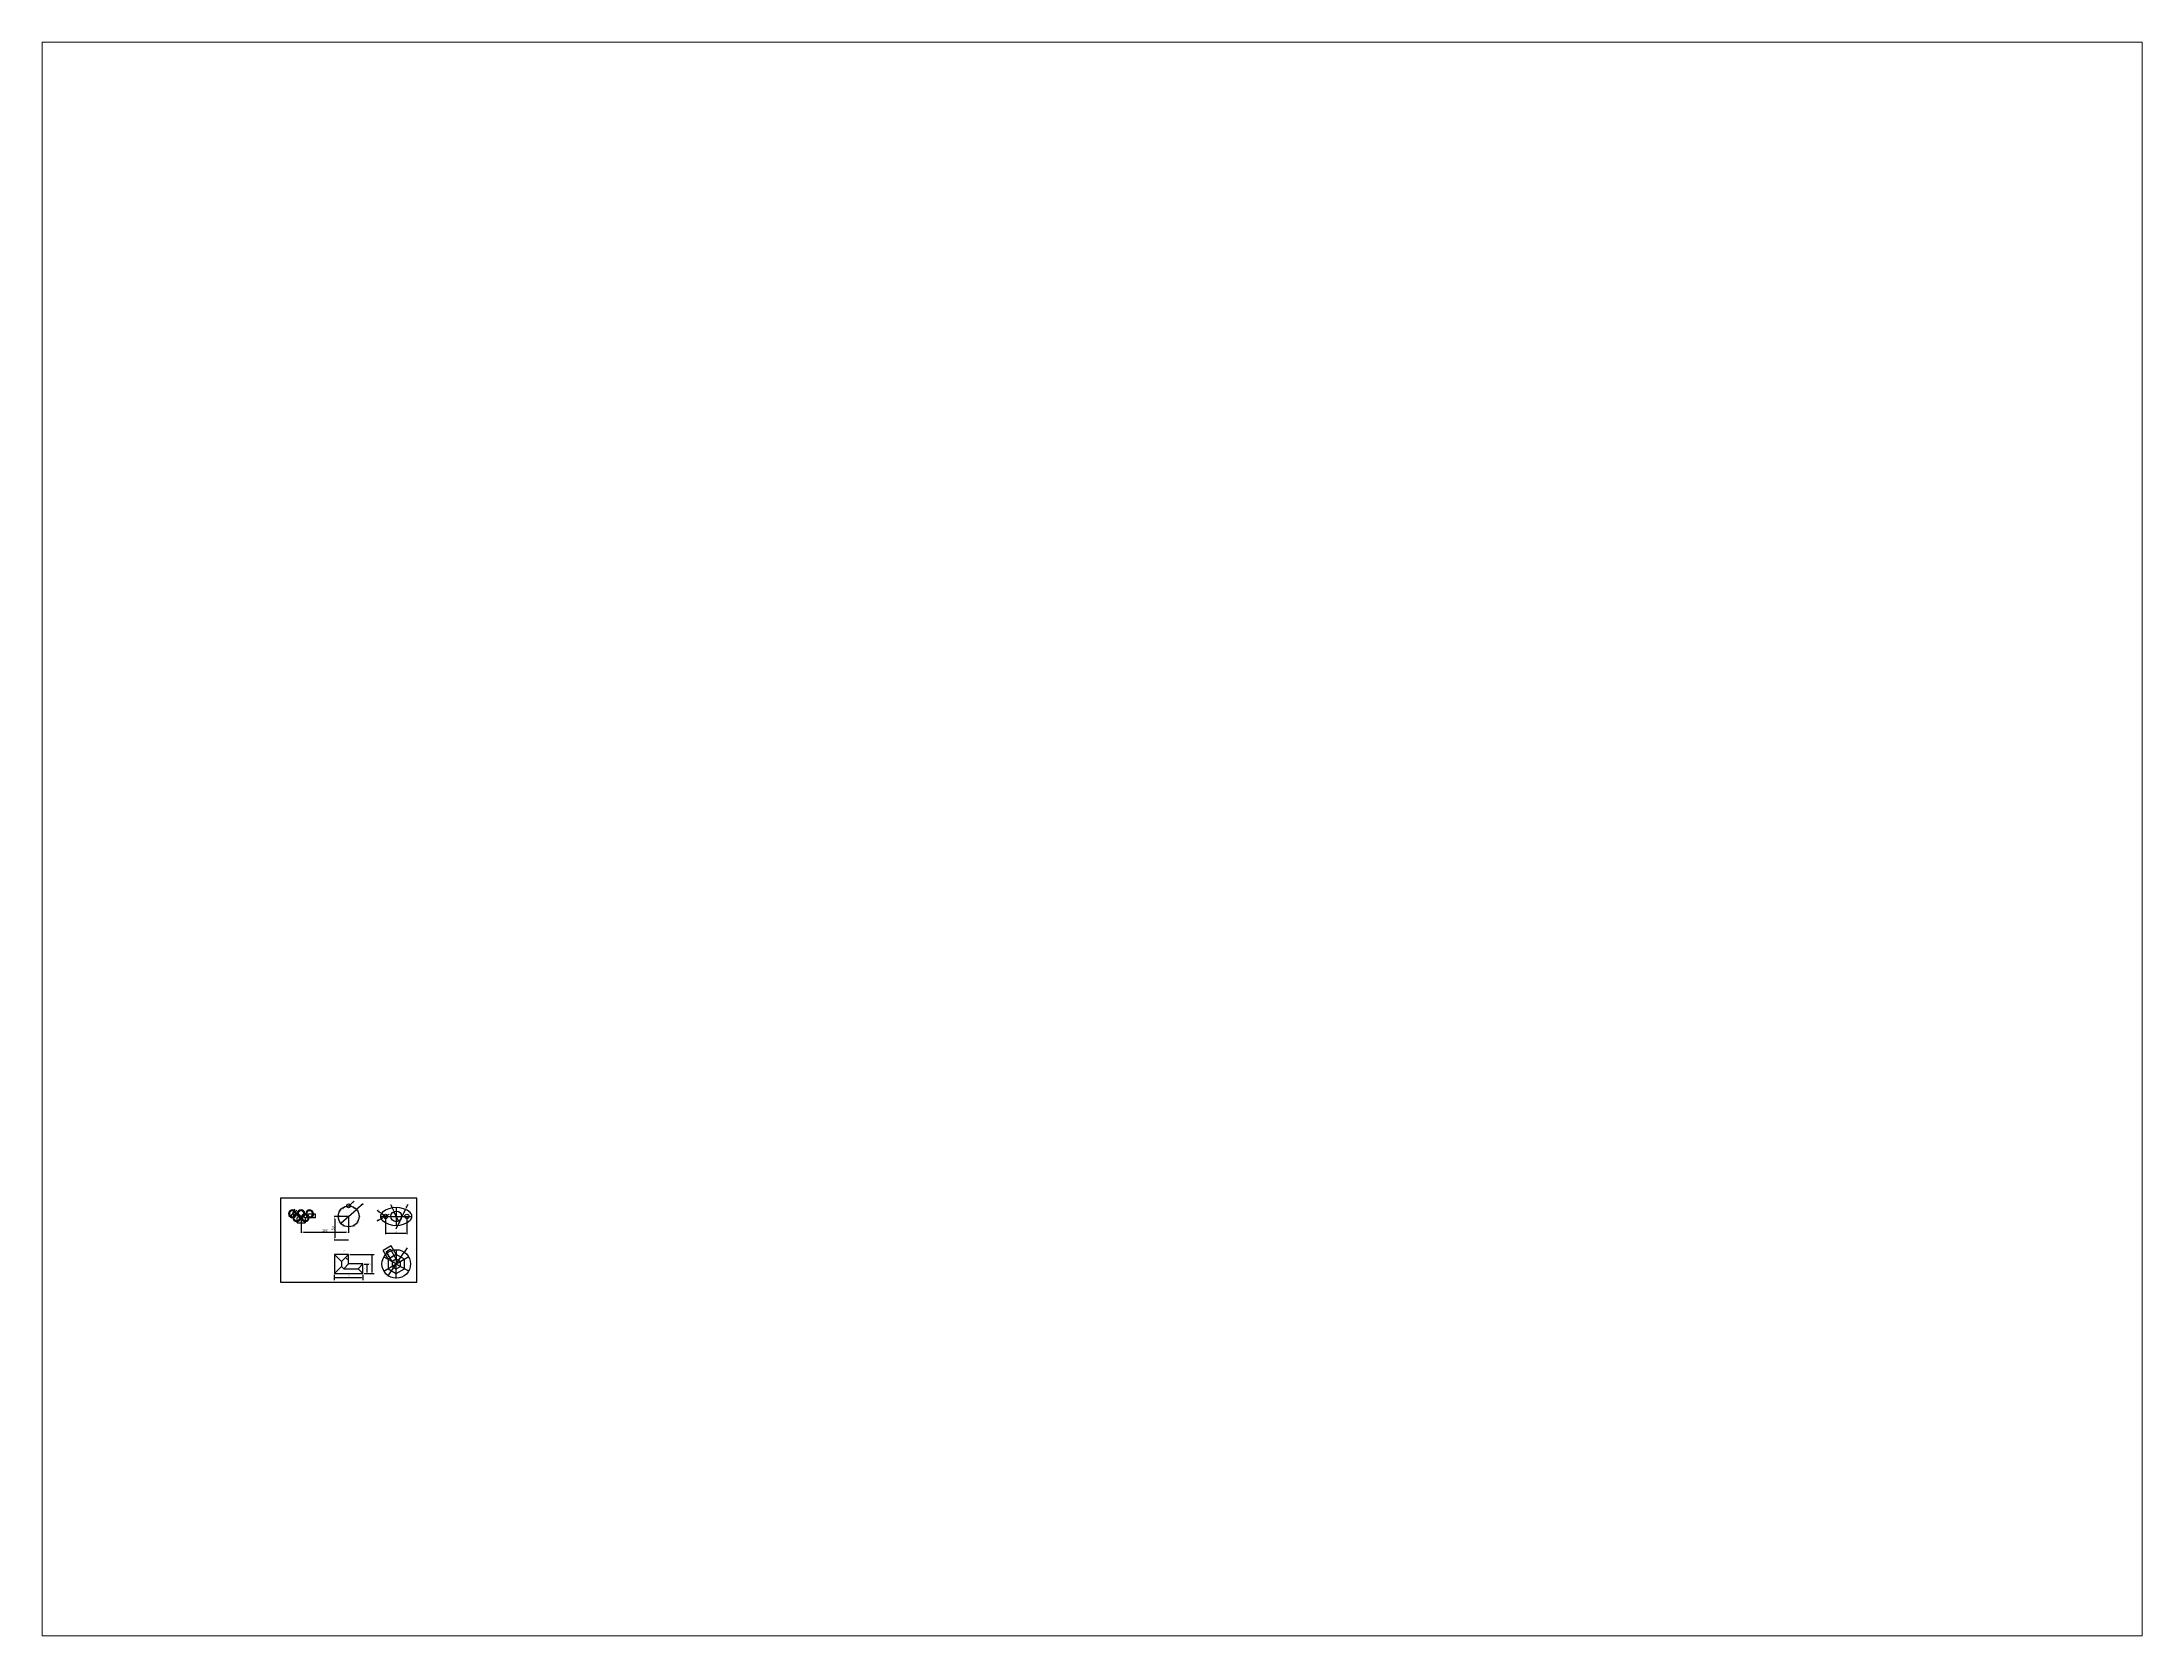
# Paper-space layout 'Layout2' of a CAD drawing. Header units: millimetres. Extents: x 26 to 231, y 20 to 176.
# The model-space entities are those that its viewports show. They can reach past a viewport. Long polylines and large blocks are cut down to what shows.
import ezdxf

# ---------------------------------------------------------------- set-up
doc = ezdxf.new("R2010")
doc.units = ezdxf.units.MM
doc.linetypes.add('ACAD_ISO02W100', pattern=[15, 12, -3])
for name, color, linetype in [('auxiliares', 252, 'Continuous'), ('cotas', 252, 'Continuous'), ('discontinuas', 252, 'ACAD_ISO02W100')]:
    doc.layers.add(name, color=color, linetype=linetype)
doc.styles.get("Standard").update_dxf_attribs({"font": 'arial.ttf'})
doc.dimstyles.new('Annotative', dxfattribs={"dimscale": 0, "dimtxt": 2.5, "dimasz": 2.5, "dimexe": 1.25, "dimexo": 0.625, "dimtad": 1, "dimtxsty": 'Standard', "dimcen": 2.5, "dimadec": 0, "dimazin": 0, "dimtfac": 1, "dimtmove": 0, "dimatfit": 3, "dimfxl": 1, "dimarcsym": 0})
doc.dimstyles.new('ISO-25', dxfattribs={"dimtxt": 5, "dimasz": 5, "dimexe": 1.25, "dimexo": 0.625, "dimgap": 1.125, "dimtad": 1, "dimtxsty": 'Standard', "dimcen": 0, "dimadec": 0, "dimazin": 0, "dimtfac": 1, "dimtmove": 0, "dimatfit": 3, "dimfxl": 1, "dimarcsym": 0})

# ---------------------------------------------------------------- blocks, each defined once
blk = doc.blocks.new('*D3')
at = {"layer": 'cotas', "color": 0, "lineweight": -2, "transparency": 16777216}
for p, q in [((-414, -11), (-306, 225)), ((-269, 304), (-300, 236)), ((-420, -23), (-425, -34))]:
    blk.add_line(p, q, dxfattribs=at)
at = {"layer": 'cotas', "color": 0, "transparency": 16777216}
for points in [[(-302, 237), (-299, 235), (-306, 225)], [(-421, -22), (-418, -24), (-414, -11)]]:
    blk.add_solid(points, dxfattribs=at)
at = {"layer": 'Defpoints', "color": 0, "transparency": 16777216}
for p in [(-306, 225), (-414, -11)]:
    blk.add_point(p, dxfattribs=at)
at = {"layer": 'cotas', "color": 0, "transparency": 16777216, "insert": (-287, 288), "char_height": 11.5, "attachment_point": 5, "rotation": 65.29001}
blk.add_mtext('∅260', dxfattribs=at)
blk = doc.blocks.new('*D4')
at = {"layer": 'cotas', "color": 0, "lineweight": -2, "transparency": 16777216}
for p, q in [((-485, -1), (-235, 214)), ((-182, 259), (-225, 222)), ((-495, -9), (-504, -17))]:
    blk.add_line(p, q, dxfattribs=at)
at = {"layer": 'cotas', "color": 0, "transparency": 16777216}
for points in [[(-227, 224), (-224, 221), (-235, 214)], [(-496, -7), (-493, -10), (-485, -1)]]:
    blk.add_solid(points, dxfattribs=at)
at = {"layer": 'Defpoints', "color": 0, "transparency": 16777216}
for p in [(-235, 214), (-485, -1)]:
    blk.add_point(p, dxfattribs=at)
at = {"layer": 'cotas', "color": 0, "transparency": 16777216, "insert": (-205, 252), "char_height": 11.5, "attachment_point": 5, "rotation": 40.62006}
blk.add_mtext('∅330', dxfattribs=at)
blk = doc.blocks.new('*D5')
at = {"layer": 'cotas', "color": 0, "lineweight": -2, "transparency": 16777216}
for p, q in [((-180, -60), (-180, -271)), ((-168, -270), (167, -270)), ((180, -60), (180, -271))]:
    blk.add_line(p, q, dxfattribs=at)
at = {"layer": 'cotas', "color": 0, "transparency": 16777216}
for points in [[(-168, -268), (-168, -272), (-180, -270)], [(167, -268), (167, -272), (180, -270)]]:
    blk.add_solid(points, dxfattribs=at)
at = {"layer": 'Defpoints', "color": 0, "transparency": 16777216}
for p in [(-180, -53), (180, -53), (180, -270)]:
    blk.add_point(p, dxfattribs=at)
at = {"layer": 'cotas', "color": 0, "transparency": 16777216, "insert": (0, -261), "char_height": 11.5, "attachment_point": 5}
blk.add_mtext('360', dxfattribs=at)
blk = doc.blocks.new('*D6')
at = {"layer": 'cotas', "color": 0, "lineweight": -2, "transparency": 16777216}
for p, q in [((366, 107), (601, 107)), ((599, 94), (599, -41)), ((186, -53), (601, -53))]:
    blk.add_line(p, q, dxfattribs=at)
at = {"layer": 'cotas', "color": 0, "transparency": 16777216}
for points in [[(597, 94), (601, 94), (599, 107)], [(597, -41), (601, -41), (599, -53)]]:
    blk.add_solid(points, dxfattribs=at)
at = {"layer": 'Defpoints', "color": 0, "transparency": 16777216}
for p in [(360, 107), (180, -53), (599, -53)]:
    blk.add_point(p, dxfattribs=at)
at = {"layer": 'cotas', "color": 0, "transparency": 16777216, "insert": (590, 27), "char_height": 11.5, "attachment_point": 5, "rotation": 90}
blk.add_mtext('160', dxfattribs=at)
blk = doc.blocks.new('*D8')
at = {"layer": 'cotas', "color": 0, "lineweight": -2, "transparency": 16777216}
for p, q in [((-83, -72), (83, 72)), ((154, 132), (87, 75)), ((-87, -75), (-91, -78))]:
    blk.add_line(p, q, dxfattribs=at)
at = {"layer": 'cotas', "color": 0, "transparency": 16777216}
for points in [[(87, 76), (88, 74), (83, 72)], [(-88, -74), (-87, -76), (-83, -72)]]:
    blk.add_solid(points, dxfattribs=at)
at = {"layer": 'Defpoints', "color": 0, "transparency": 16777216}
for p in [(83, 72), (-83, -72)]:
    blk.add_point(p, dxfattribs=at)
at = {"layer": 'cotas', "color": 0, "transparency": 16777216, "insert": (135, 125), "char_height": 10, "attachment_point": 5, "rotation": 40.6462}
blk.add_mtext('∅220', dxfattribs=at)
blk = doc.blocks.new('*D9')
at = {"layer": 'cotas', "color": 0, "lineweight": -2, "transparency": 16777216}
for p, q in [((0, 110), (15, 123)), ((59, 159), (19, 126))]:
    blk.add_line(p, q, dxfattribs=at)
at = {"layer": 'cotas', "color": 0, "transparency": 16777216}
blk.add_solid([(19, 127), (20, 125), (15, 123)], dxfattribs=at)
at = {"layer": 'Defpoints', "color": 0, "transparency": 16777216}
for p in [(0, 110), (15, 123)]:
    blk.add_point(p, dxfattribs=at)
at = {"layer": 'cotas', "color": 0, "transparency": 16777216, "insert": (44, 156), "char_height": 10, "attachment_point": 5, "rotation": 39.8639}
blk.add_mtext('R20', dxfattribs=at)
blk = doc.blocks.new('*D11')
at = {"layer": 'cotas', "color": 0, "lineweight": -2, "transparency": 16777216}
for p, q in [((6287.3, 4320.1), (6287.3, 4295.8)), ((6288.8, 4297.1), (6315.8, 4297.1)), ((6317.3, 4320.1), (6317.3, 4295.8))]:
    blk.add_line(p, q, dxfattribs=at)
at = {"layer": 'cotas', "color": 0, "transparency": 16777216}
for points in [[(6288.8, 4297.3), (6288.8, 4296.8), (6287.3, 4297.1)], [(6315.8, 4297.3), (6315.8, 4296.8), (6317.3, 4297.1)]]:
    blk.add_solid(points, dxfattribs=at)
at = {"layer": 'Defpoints', "color": 0, "transparency": 16777216}
for p in [(6287.3, 4320.7), (6317.3, 4320.7), (6317.3, 4297.1)]:
    blk.add_point(p, dxfattribs=at)
at = {"layer": 'cotas', "color": 0, "transparency": 16777216, "insert": (6302.3, 4298.5), "char_height": 1.5, "attachment_point": 5}
blk.add_mtext('30', dxfattribs=at)
blk = doc.blocks.new('*D12')
at = {"layer": 'cotas', "color": 0, "lineweight": -2, "transparency": 16777216}
for p, q in [((6275.5, 4329.5), (6280.5, 4325.8)), ((6287.3, 4320.7), (6281.7, 4324.9))]:
    blk.add_line(p, q, dxfattribs=at)
at = {"layer": 'cotas', "color": 0, "transparency": 16777216}
blk.add_solid([(6280.7, 4326), (6280.4, 4325.6), (6281.7, 4324.9)], dxfattribs=at)
at = {"layer": 'Defpoints', "color": 0, "transparency": 16777216}
for p in [(6281.7, 4324.9), (6287.3, 4320.7)]:
    blk.add_point(p, dxfattribs=at)
at = {"layer": 'cotas', "color": 0, "transparency": 16777216, "insert": (6277.8, 4329.5), "char_height": 1.5, "attachment_point": 5, "rotation": 323.4361}
blk.add_mtext('R7', dxfattribs=at)
blk = doc.blocks.new('*D13')
at = {"layer": 'cotas', "color": 0, "lineweight": -2, "transparency": 16777216}
for p, q in [((6291.3, 4322.9), (6292.6, 4323.6)), ((6275.6, 4314.3), (6283.4, 4318.6)), ((6290, 4322.2), (6284.7, 4319.3))]:
    blk.add_line(p, q, dxfattribs=at)
at = {"layer": 'cotas', "color": 0, "transparency": 16777216}
for points in [[(6291.2, 4323.1), (6291.4, 4322.7), (6290, 4322.2)], [(6283.3, 4318.8), (6283.5, 4318.3), (6284.7, 4319.3)]]:
    blk.add_solid(points, dxfattribs=at)
at = {"layer": 'Defpoints', "color": 0, "transparency": 16777216}
for p in [(6284.7, 4319.3), (6290, 4322.2)]:
    blk.add_point(p, dxfattribs=at)
at = {"layer": 'cotas', "color": 0, "transparency": 16777216, "insert": (6276.6, 4316.5), "char_height": 1.5, "attachment_point": 5, "rotation": 28.6843}
blk.add_mtext('∅6', dxfattribs=at)
blk = doc.blocks.new('*D14')
at = {"layer": 'cotas', "color": 0, "lineweight": -2, "transparency": 16777216}
for p, q in [((6294.3, 4337.4), (6298.4, 4328.8)), ((6305.6, 4314), (6299.1, 4327.5)), ((6306.3, 4312.6), (6306.9, 4311.3))]:
    blk.add_line(p, q, dxfattribs=at)
at = {"layer": 'cotas', "color": 0, "transparency": 16777216}
for points in [[(6298.7, 4328.9), (6298.2, 4328.7), (6299.1, 4327.5)], [(6306.5, 4312.7), (6306, 4312.5), (6305.6, 4314)]]:
    blk.add_solid(points, dxfattribs=at)
at = {"layer": 'Defpoints', "color": 0, "transparency": 16777216}
for p in [(6299.1, 4327.5), (6305.6, 4314)]:
    blk.add_point(p, dxfattribs=at)
at = {"layer": 'cotas', "color": 0, "transparency": 16777216, "insert": (6296.7, 4335.7), "char_height": 1.5, "attachment_point": 5, "rotation": 295.704}
blk.add_mtext('∅15', dxfattribs=at)
blk = doc.blocks.new('*D15')
at = {"layer": 'cotas', "color": 0, "lineweight": -2, "transparency": 16777216}
for p, q in [((6302.3, 4303.3), (6315.1, 4330.4)), ((6318.4, 4337.5), (6315.7, 4331.8))]:
    blk.add_line(p, q, dxfattribs=at)
at = {"layer": 'cotas', "color": 0, "transparency": 16777216}
blk.add_solid([(6315.5, 4331.9), (6316, 4331.7), (6315.1, 4330.4)], dxfattribs=at)
at = {"layer": 'Defpoints', "color": 0, "transparency": 16777216}
for p in [(6315.1, 4330.4), (6302.3, 4303.3)]:
    blk.add_point(p, dxfattribs=at)
at = {"layer": 'cotas', "color": 0, "transparency": 16777216, "insert": (6316.1, 4335.9), "char_height": 1.5, "attachment_point": 5, "rotation": 64.8394}
blk.add_mtext('R30', dxfattribs=at)
blk = doc.blocks.new('*D22')
at = {"layer": 'cotas', "color": 0, "lineweight": -2, "transparency": 16777216}
for p, q in [((229, 216), (229, 339)), ((231, 338), (276, 338)), ((279, 216), (279, 339))]:
    blk.add_line(p, q, dxfattribs=at)
at = {"layer": 'cotas', "color": 0, "transparency": 16777216}
for points in [[(231, 338), (231, 338), (229, 338)], [(276, 338), (276, 338), (279, 338)]]:
    blk.add_solid(points, dxfattribs=at)
at = {"layer": 'Defpoints', "color": 0, "transparency": 16777216}
for p in [(279, 338), (229, 215), (279, 215)]:
    blk.add_point(p, dxfattribs=at)
at = {"layer": 'cotas', "color": 0, "transparency": 16777216, "insert": (254, 340), "char_height": 2.5, "attachment_point": 5}
blk.add_mtext('50', dxfattribs=at)
blk = doc.blocks.new('*D21')
at = {"layer": 'cotas', "color": 0, "lineweight": -2, "transparency": 16777216}
for p, q in [((204, 259), (204, 364)), ((301, 363), (206, 363)), ((304, 259), (304, 364))]:
    blk.add_line(p, q, dxfattribs=at)
at = {"layer": 'cotas', "color": 0, "transparency": 16777216}
for points in [[(206, 363), (206, 362), (204, 363)], [(301, 363), (301, 362), (304, 363)]]:
    blk.add_solid(points, dxfattribs=at)
at = {"layer": 'Defpoints', "color": 0, "transparency": 16777216}
for p in [(204, 363), (204, 259), (304, 259)]:
    blk.add_point(p, dxfattribs=at)
at = {"layer": 'cotas', "color": 0, "transparency": 16777216, "insert": (254, 365), "char_height": 2.5, "attachment_point": 5}
blk.add_mtext('100', dxfattribs=at)
blk = doc.blocks.new('*D20')
at = {"layer": 'cotas', "color": 0, "lineweight": -2, "transparency": 16777216}
for p, q in [((119, 107), (389, 238)), ((437, 261), (391, 239)), ((116, 106), (114, 105))]:
    blk.add_line(p, q, dxfattribs=at)
at = {"layer": 'cotas', "color": 0, "transparency": 16777216}
for points in [[(391, 239), (391, 238), (389, 238)], [(116, 106), (117, 105), (119, 107)]]:
    blk.add_solid(points, dxfattribs=at)
at = {"layer": 'Defpoints', "color": 0, "transparency": 16777216}
for p in [(389, 238), (119, 107)]:
    blk.add_point(p, dxfattribs=at)
at = {"layer": 'cotas', "color": 0, "transparency": 16777216, "insert": (432, 261), "char_height": 2.5, "attachment_point": 5, "rotation": 25.858}
blk.add_mtext('∅300', dxfattribs=at)
blk = doc.blocks.new('*U18')
at = {"layer": 'discontinuas'}
blk.add_line((-38, 65), (38, -65), dxfattribs=at)
blk = doc.blocks.new('*U19')
at = {"color": 0, "linetype": 'ByBlock', "lineweight": -2, "transparency": 16777216}
for p, rotation in [((179, 172), 59.99999999999999), ((291, 237), 299.9999999999999), ((329, 172), 240), ((216, 107), 120), ((291, 107), 180)]:
    blk.add_blockref('*U18', p, dxfattribs=dict(at, rotation=rotation))
blk.add_blockref('*U18', (216, 237), dxfattribs=at)
blk = doc.blocks.new('*D28')
at = {"layer": 'cotas', "color": 0, "lineweight": -2, "transparency": 16777216}
blk.add_arc((42.2, 83.6), 2.35, 237.1885, 257.8115, dxfattribs=at)
at = {"layer": 'cotas', "color": 0, "transparency": 16777216}
for points in [[(40.9, 81.6), (41, 81.7), (40.6, 82)], [(41.8, 81.4), (41.7, 81.3), (42.2, 81.3)]]:
    blk.add_solid(points, dxfattribs=at)
at = {"layer": 'Defpoints', "color": 0, "transparency": 16777216}
for p in [(38.5, 79.9), (41.6, 81.4), (42.2, 83.6), (42.2, 83.6), (42.2, 78.6)]:
    blk.add_point(p, dxfattribs=at)
at = {"layer": 'cotas', "color": 0, "transparency": 16777216, "insert": (39.8, 85.7), "char_height": 0.5, "attachment_point": 5, "rotation": 49.8811}
blk.add_mtext('45°', dxfattribs=at)
blk = doc.blocks.new('*D29')
at = {"layer": 'cotas', "color": 0, "lineweight": -2, "transparency": 16777216}
for p, q in [((34.7, 73), (34.7, 70.2)), ((35.2, 71.5), (49.2, 71.5)), ((49.7, 73), (49.7, 70.2))]:
    blk.add_line(p, q, dxfattribs=at)
at = {"layer": 'cotas', "color": 0, "transparency": 16777216}
for points in [[(35.2, 71.6), (35.2, 71.4), (34.7, 71.5)], [(49.2, 71.6), (49.2, 71.4), (49.7, 71.5)]]:
    blk.add_solid(points, dxfattribs=at)
at = {"layer": 'Defpoints', "color": 0, "transparency": 16777216}
for p in [(34.7, 73.6), (49.7, 73.6), (49.7, 71.5)]:
    blk.add_point(p, dxfattribs=at)
at = {"layer": 'cotas', "color": 0, "transparency": 16777216, "insert": (42.2, 72.4), "char_height": 0.5, "attachment_point": 5}
blk.add_mtext('15', dxfattribs=at)
blk = doc.blocks.new('*D30')
at = {"layer": 'cotas', "color": 0, "lineweight": -2, "transparency": 16777216}
for p, q in [((50.4, 78.6), (52.9, 78.6)), ((51.7, 78.1), (51.7, 74.1)), ((50.4, 73.6), (52.9, 73.6))]:
    blk.add_line(p, q, dxfattribs=at)
at = {"layer": 'cotas', "color": 0, "transparency": 16777216}
for points in [[(51.6, 78.1), (51.7, 78.1), (51.7, 78.6)], [(51.6, 74.1), (51.7, 74.1), (51.7, 73.6)]]:
    blk.add_solid(points, dxfattribs=at)
at = {"layer": 'Defpoints', "color": 0, "transparency": 16777216}
for p in [(49.7, 78.6), (49.7, 73.6), (51.7, 73.6)]:
    blk.add_point(p, dxfattribs=at)
at = {"layer": 'cotas', "color": 0, "transparency": 16777216, "insert": (50.8, 76.1), "char_height": 0.5, "attachment_point": 5, "rotation": 90}
blk.add_mtext('5', dxfattribs=at)
blk = doc.blocks.new('*D31')
at = {"layer": 'cotas', "color": 0, "lineweight": -2, "transparency": 16777216}
for p, q in [((42.9, 83.6), (55.6, 83.6)), ((54.4, 83.1), (54.4, 74.1)), ((50.4, 73.6), (55.6, 73.6))]:
    blk.add_line(p, q, dxfattribs=at)
at = {"layer": 'cotas', "color": 0, "transparency": 16777216}
for points in [[(54.3, 83.1), (54.4, 83.1), (54.4, 83.6)], [(54.3, 74.1), (54.4, 74.1), (54.4, 73.6)]]:
    blk.add_solid(points, dxfattribs=at)
at = {"layer": 'Defpoints', "color": 0, "transparency": 16777216}
for p in [(42.2, 83.6), (49.7, 73.6), (54.4, 73.6)]:
    blk.add_point(p, dxfattribs=at)
at = {"layer": 'cotas', "color": 0, "transparency": 16777216, "insert": (53.5, 78.6), "char_height": 0.5, "attachment_point": 5, "rotation": 90}
blk.add_mtext('10', dxfattribs=at)
blk = doc.blocks.new('*D32')
at = {"color": 0, "lineweight": -2, "transparency": 16777216}
for p, q in [((145.6, 332.7), (145.6, 299)), ((245.6, 332.7), (245.6, 299)), ((150.6, 300.2), (240.6, 300.2))]:
    blk.add_line(p, q, dxfattribs=at)
at = {"color": 0, "transparency": 16777216}
for points in [[(150.6, 301.1), (150.6, 299.4), (145.6, 300.2)], [(240.6, 301.1), (240.6, 299.4), (245.6, 300.2)]]:
    blk.add_solid(points, dxfattribs=at)
at = {"layer": 'Defpoints', "color": 0, "transparency": 16777216}
for p in [(145.6, 333.3), (245.6, 333.3), (245.6, 300.2)]:
    blk.add_point(p, dxfattribs=at)
at = {"color": 0, "transparency": 16777216, "insert": (195.6, 303.9), "char_height": 5, "attachment_point": 5}
blk.add_mtext('100', dxfattribs=at)
blk = doc.blocks.new('*D33')
at = {"color": 0, "lineweight": -2, "transparency": 16777216}
for p, q in [((245, 333.3), (215.2, 333.3)), ((216.5, 328.3), (216.5, 288.3)), ((245, 283.3), (215.2, 283.3))]:
    blk.add_line(p, q, dxfattribs=at)
at = {"color": 0, "transparency": 16777216}
for points in [[(215.7, 328.3), (217.3, 328.3), (216.5, 333.3)], [(215.7, 288.3), (217.3, 288.3), (216.5, 283.3)]]:
    blk.add_solid(points, dxfattribs=at)
at = {"layer": 'Defpoints', "color": 0, "transparency": 16777216}
for p in [(245.6, 333.3), (216.5, 283.3), (245.6, 283.3)]:
    blk.add_point(p, dxfattribs=at)
at = {"color": 0, "transparency": 16777216, "insert": (212.8, 308.3), "char_height": 5, "attachment_point": 5, "rotation": 90}
blk.add_mtext('50', dxfattribs=at)
blk = doc.blocks.new('aros olímpicos')
for centre, radius, start, end in [((-360, 106.667), 165, 1.49736615, 349.08248437), ((-360, 106.667), 130, 358.78016031, 340.50482551), ((-180, -53.333), 165, 181.49736615, 72.34956305), ((-180, -53.333), 165, 84.76444482, 169.08248437), ((-180, -53.333), 130, 178.78016031, 63.77190419), ((-180, -53.333), 130, 82.04723899, 160.50482551), ((0, 106.667), 165, 287.65043695, 252.34956305), ((0, 106.667), 130, 296.22809581, 243.77190419), ((180, -53.333), 165, 107.65043695, 358.50263385), ((180, -53.333), 130, 116.22809581, 1.21983969), ((180, -53.333), 130, 19.49517449, 97.95276101), ((180, -53.333), 165, 10.91751563, 95.23555518), ((360, 106.667), 165, 190.91751563, 178.50263385), ((360, 106.667), 130, 199.49517449, 181.21983969), ((0, 106.667), 130, 262.04723899, 277.95276101), ((0, 106.667), 165, 264.76444482, 275.23555518)]:
    blk.add_arc(centre, radius, start, end)
at = {"layer": 'cotas', "color": 252}
for p, q in [((-360, 106.667), (180, -53.333)), ((360, 106.667), (-180, -53.333))]:
    blk.add_line(p, q, dxfattribs=at)
dim = blk.add_diameter_dim_2p(p1=(-485.242, -0.755), p2=(-234.758, 214.088), dimstyle='ISO-25', dxfattribs=at)
dim.commit()
dim.dimension.update_dxf_attribs({"geometry": '*D4', "text_midpoint": (-205.1, 251.803)})
dim = blk.add_diameter_dim_2p(p1=(-414.343, -11.43), p2=(-305.657, 224.763), dimstyle='ISO-25', dxfattribs=at)
dim.commit()
dim.dimension.update_dxf_attribs({"geometry": '*D3', "text_midpoint": (-278.563, 283.643), "dimtype": 131})
dim = blk.add_linear_dim(base=(599.3, -53.333), p1=(360, 106.667), p2=(180, -53.333), angle=90, dimstyle='ISO-25', dxfattribs=at)
dim.commit()
dim.dimension.update_dxf_attribs({"geometry": '*D6', "text_midpoint": (590.303, 26.667)})
dim = blk.add_linear_dim(base=(180, -269.938), p1=(-180, -53.333), p2=(180, -53.333), dimstyle='ISO-25', dxfattribs=at)
dim.commit()
dim.dimension.update_dxf_attribs({"geometry": '*D5', "text_midpoint": (0, -260.938)})
blk = doc.blocks.new('estrellas')
at = {"const_width": 1}
for points in [[(-130, 0), (-116.18, -4.49), (-116.18, -19.021), (-107.639, -7.265), (-93.82, -11.756), (-102.361, 0), (-93.82, 11.756), (-107.639, 7.265), (-116.18, 19.021), (-116.18, 4.49), (-130, 0)], [(-112.583, 65), (-102.86, 54.201), (-110.126, 41.617), (-96.851, 47.528), (-87.128, 36.729), (-88.647, 51.18), (-75.372, 57.091), (-89.586, 60.112), (-91.105, 74.563), (-98.37, 61.979), (-112.583, 65)], [(-65, 112.583), (-61.979, 98.37), (-74.563, 91.105), (-60.112, 89.586), (-57.091, 75.372), (-51.18, 88.647), (-36.729, 87.128), (-47.528, 96.851), (-41.617, 110.126), (-54.201, 102.86), (-65, 112.583)], [(0, 130), (-4.49, 116.18), (-19.021, 116.18), (-7.265, 107.639), (-11.756, 93.82), (0, 102.361), (11.756, 93.82), (7.265, 107.639), (19.021, 116.18), (4.49, 116.18), (0, 130)], [(65, 112.583), (54.201, 102.86), (41.617, 110.126), (47.528, 96.851), (36.729, 87.128), (51.18, 88.647), (57.091, 75.372), (60.112, 89.586), (74.563, 91.105), (61.979, 98.37), (65, 112.583)], [(112.583, 65), (98.37, 61.979), (91.105, 74.563), (89.586, 60.112), (75.372, 57.091), (88.647, 51.18), (87.128, 36.729), (96.851, 47.528), (110.126, 41.617), (102.86, 54.201), (112.583, 65)], [(130, 0), (116.18, 4.49), (116.18, 19.021), (107.639, 7.265), (93.82, 11.756), (102.361, 0), (93.82, -11.756), (107.639, -7.265), (116.18, -19.021), (116.18, -4.49), (130, 0)], [(-112.583, -65), (-98.37, -61.979), (-91.105, -74.563), (-89.586, -60.112), (-75.372, -57.091), (-88.647, -51.18), (-87.128, -36.729), (-96.851, -47.528), (-110.126, -41.617), (-102.86, -54.201), (-112.583, -65)], [(-65, -112.583), (-54.201, -102.86), (-41.617, -110.126), (-47.528, -96.851), (-36.729, -87.128), (-51.18, -88.647), (-57.091, -75.372), (-60.112, -89.586), (-74.563, -91.105), (-61.979, -98.37), (-65, -112.583)], [(0, -130), (4.49, -116.18), (19.021, -116.18), (7.265, -107.639), (11.756, -93.82), (0, -102.361), (-11.756, -93.82), (-7.265, -107.639), (-19.021, -116.18), (-4.49, -116.18), (0, -130)], [(65, -112.583), (61.979, -98.37), (74.563, -91.105), (60.112, -89.586), (57.091, -75.372), (51.18, -88.647), (36.729, -87.128), (47.528, -96.851), (41.617, -110.126), (54.201, -102.86), (65, -112.583)], [(112.583, -65), (102.86, -54.201), (110.126, -41.617), (96.851, -47.528), (87.128, -36.729), (88.647, -51.18), (75.372, -57.091), (89.586, -60.112), (91.105, -74.563), (98.37, -61.979), (112.583, -65)]]:
    blk.add_lwpolyline(points, close=True, dxfattribs=at)
at = {"layer": 'cotas'}
for centre, radius in [((0, 0), 110), ((0, 110), 20)]:
    blk.add_circle(centre, radius, dxfattribs=at)
dim = blk.add_diameter_dim_2p(p1=(-83.462, -71.652), p2=(83.462, 71.652), dimstyle='ISO-25', dxfattribs=at)
dim.commit()
dim.dimension.update_dxf_attribs({"geometry": '*D8', "text_midpoint": (139.493, 119.755), "dimtype": 163})
dim = blk.add_radius_dim(center=(0, 110), mpoint=(15.351, 122.819), dimstyle='ISO-25', dxfattribs=at)
dim.commit()
dim.dimension.update_dxf_attribs({"geometry": '*D9', "text_midpoint": (48.12, 150.183), "dimtype": 164})
blk = doc.blocks.new('cosararaconcirculos')
for centre, radius in [((6287.35, 4320.726), 3), ((6302.35, 4320.726), 7.5), ((6317.35, 4320.726), 3)]:
    blk.add_circle(centre, radius)
for centre, radius, start, end in [((6287.35, 4320.726), 7, 130.705707, 229.294293), ((6302.35, 4303.29), 30, 49.294293, 130.705707), ((6317.35, 4320.726), 7, 310.705707, 49.294293), ((6302.35, 4338.161), 30, 229.294293, 310.705707)]:
    blk.add_arc(centre, radius, start, end)
at = {"layer": 'cotas'}
for p, q in [((6302.35, 4333.29), (6302.35, 4308.161)), ((6280.35, 4320.726), (6324.35, 4320.726))]:
    blk.add_line(p, q, dxfattribs=at)
for p1, p2, picture, middle in [((6289.982, 4322.165), (6284.718, 4319.286), '*D13', (6277.316, 4315.235)), ((6305.603, 4313.968), (6299.097, 4327.483), '*D14', (6295.417, 4335.128))]:
    dim = blk.add_diameter_dim_2p(p1=p1, p2=p2, dimstyle='ISO-25', dxfattribs=at)
    dim.commit()
    dim.dimension.update_dxf_attribs({"geometry": picture, "text_midpoint": middle, "dimtype": 163})
dim = blk.add_radius_dim(center=(6287.35, 4320.726), mpoint=(6281.728, 4324.896), dimstyle='ISO-25', dxfattribs=at)
dim.commit()
dim.dimension.update_dxf_attribs({"geometry": '*D12', "text_midpoint": (6277.02, 4328.387), "dimtype": 164})
dim = blk.add_radius_dim(center=(6302.35, 4303.29), mpoint=(6315.105, 4330.443), dimstyle='ISO-25', dxfattribs=at)
dim.commit()
dim.dimension.update_dxf_attribs({"geometry": '*D15', "text_midpoint": (6317.407, 4335.344)})
dim = blk.add_linear_dim(base=(6317.35, 4297.09), p1=(6287.35, 4320.726), p2=(6317.35, 4320.726), dimstyle='ISO-25', dxfattribs=at)
dim.commit()
dim.dimension.update_dxf_attribs({"geometry": '*D11', "text_midpoint": (6302.35, 4298.482)})
blk = doc.blocks.new('petalo')
blk.add_line((253.654, 258.777), (253.601, 256.487))
at = {"const_width": 1}
blk.add_lwpolyline([(178.654, 215.475, -1.732050808), (253.654, 258.777), (253.654, 215.475, -0.577350269), (216.154, 193.825), (178.654, 215.475, -1.778791271), (253.601, 256.487)], format="xyb", dxfattribs=at)
blk.add_lwpolyline([(191.154, 237.126), (228.654, 215.475), (228.654, 258.777, 1.732050808)], format="xyb", close=True, dxfattribs=at)
at = {"layer": 'auxiliares'}
for points in [[(203.654, 258.777), (153.654, 172.174), (203.654, 85.572), (303.654, 85.572), (353.654, 172.174), (303.654, 258.777)], [(228.654, 215.475), (203.654, 172.174), (228.654, 128.873), (278.654, 128.873), (303.654, 172.174), (278.654, 215.475)]]:
    blk.add_lwpolyline(points, close=True, dxfattribs=at)
blk.add_circle((253.654, 172.174), 150, dxfattribs=at)
blk.add_blockref('*U19', (0, 0))
at = {"layer": 'cotas'}
dim = blk.add_diameter_dim_2p(p1=(118.672, 106.753), p2=(388.635, 237.596), dimstyle='Annotative', dxfattribs=at)
dim.commit()
dim.dimension.update_dxf_attribs({"geometry": '*D20', "text_midpoint": (433.069, 259.131), "dimtype": 131})
for base, p1, p2, picture, middle in [((203.654, 362.899), (303.654, 258.777), (203.654, 258.777), '*D21', (253.654, 364.801)), ((278.654, 338.082), (228.654, 215.475), (278.654, 215.475), '*D22', (253.654, 339.983))]:
    dim = blk.add_linear_dim(base=base, p1=p1, p2=p2, dimstyle='Annotative', dxfattribs=at)
    dim.commit()
    dim.dimension.update_dxf_attribs({"geometry": picture, "text_midpoint": middle})
blk = doc.blocks.new('tejado')
for p, q in [((38.49, 79.887), (34.74, 83.637)), ((38.49, 77.387), (34.74, 73.637)), ((42.24, 83.637), (38.49, 79.887)), ((38.49, 79.887), (38.49, 77.387)), ((39.74, 76.137), (38.49, 77.387)), ((39.74, 76.137), (42.24, 78.637)), ((42.24, 78.637), (42.24, 83.637)), ((42.24, 78.637), (42.24, 78.637)), ((47.24, 76.137), (49.74, 78.637)), ((39.74, 76.137), (47.24, 76.137)), ((47.24, 76.137), (49.74, 73.637))]:
    blk.add_line(p, q)
for points in [[(42.24, 83.637), (34.74, 83.637), (34.74, 73.637), (49.74, 73.637), (49.74, 78.637)], [(39.74, 73.637), (49.74, 73.637), (49.74, 78.637), (42.24, 78.637)]]:
    blk.add_lwpolyline(points)
at = {"layer": 'cotas'}
dim = blk.add_angular_dim_2l(base=(41.63, 81.362), line1=((42.24, 78.637), (42.24, 83.637)), line2=((42.24, 83.637), (38.49, 79.887)), dimstyle='ISO-25', dxfattribs=at)
dim.commit()
dim.dimension.update_dxf_attribs({"geometry": '*D28', "text_midpoint": (40.439, 85.154), "dimtype": 162})
for base, p1, picture, middle in [((54.357, 73.637), (42.24, 83.637), '*D31', (54.357, 78.637)), ((51.663, 73.637), (49.74, 78.637), '*D30', (51.663, 76.137))]:
    dim = blk.add_linear_dim(base=base, p1=p1, p2=(49.74, 73.637), angle=90, dimstyle='ISO-25', dxfattribs=at)
    dim.commit()
    dim.dimension.update_dxf_attribs({"geometry": picture, "text_midpoint": middle, "dimtype": 160})
dim = blk.add_linear_dim(base=(49.74, 71.493), p1=(34.74, 73.637), p2=(49.74, 73.637), dimstyle='ISO-25', dxfattribs=at)
dim.commit()
dim.dimension.update_dxf_attribs({"geometry": '*D29', "text_midpoint": (42.24, 71.493), "dimtype": 160})

msp = doc.modelspace()

# ---------------------------------------------------------------- linework, layer by layer
for p, q in [((219.599, 333.333), (219.599, 333.333)), ((223.082, 320.333), (223.082, 320.333)), ((232.599, 310.816), (232.599, 310.816)), ((245.599, 333.333), (245.599, 333.333)), ((245.599, 307.333), (245.599, 307.333))]:
    msp.add_line(p, q)
msp.add_lwpolyline([(102.099, 195.333), (389.099, 195.333), (389.099, 371.333), (102.099, 371.333)], close=True)

# ---------------------------------------------------------------- block references
at = {"color": 252}
for name, p, xscale, yscale, zscale in [('estrellas', (245.599, 333.333), 0.2, 0.2, 0.2), ('cosararaconcirculos', (-9107.926, -6147.756), 1.5, 1.5, 1.5), ('aros olímpicos', (145.599, 333.333), 0.05, 0.05, 0.05), ('tejado', (76.639, -81.214), 4, 4, 4)]:
    msp.add_blockref(name, p, dxfattribs=dict(at, xscale=xscale, yscale=yscale, zscale=zscale))
at = {"color": 252, "xscale": 0.2, "yscale": 0.2, "zscale": 0.2, "rotation": 29.99999999999996}
msp.add_blockref('petalo', (318.882, 178.146), dxfattribs=at)

# ---------------------------------------------------------------- dimensions: what is measured, and where the dimension line sits
at = {"color": 252}
dim = msp.add_linear_dim(base=(245.599, 300.226), p1=(145.599, 333.333), p2=(245.599, 333.333), dimstyle='ISO-25', dxfattribs=at)
dim.commit()
dim.dimension.update_dxf_attribs({"geometry": '*D32', "text_midpoint": (195.599, 303.904)})
dim = msp.add_linear_dim(base=(216.499, 283.333), p1=(245.599, 333.333), p2=(245.599, 283.333), angle=90, dimstyle='ISO-25', dxfattribs=at)
dim.commit()
dim.dimension.update_dxf_attribs({"geometry": '*D33', "text_midpoint": (212.821, 308.333)})

psp = doc.layouts.new('Layout2')

# ---------------------------------------------------------------- viewports
at = {"layer": 'cotas'}
psp.add_viewport(center=(128.5, 97.5), size=(205.6, 156), view_center_point=(1807.001, 1125.704), view_height=3346.90691, dxfattribs=at)

doc.saveas('drawing.dxf')
